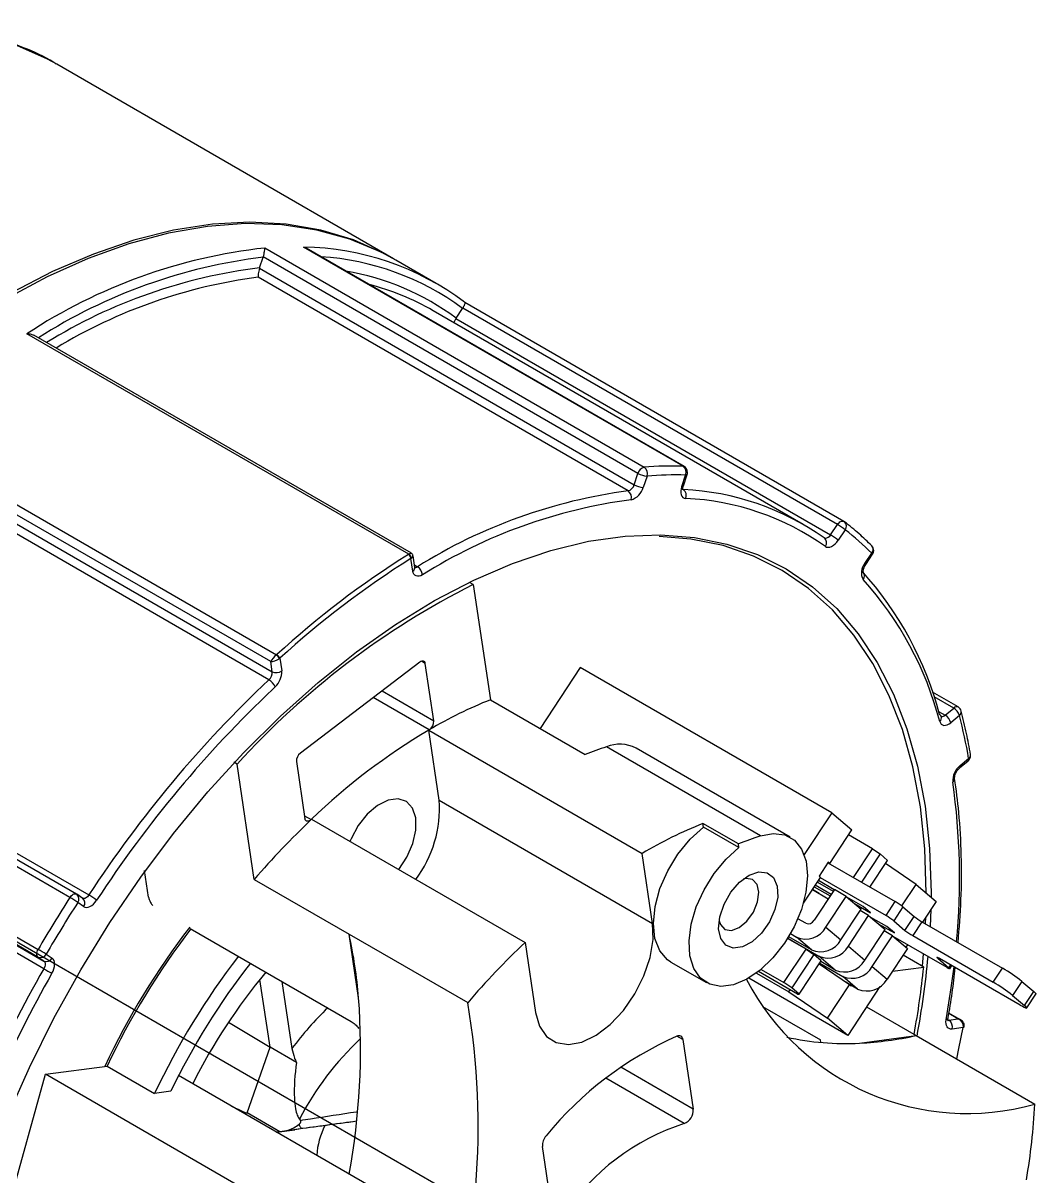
# Model space of a CAD drawing. Header units: millimetres. Extents: x 2517 to 4431, y 863 to 2540.
# Drawn here: x 3175.08 to 3193.2, y 1581.31 to 1601.94 of the extents above; entities that cross this region are included whole.
import ezdxf

# ---------------------------------------------------------------- set-up
doc = ezdxf.new("R2010")
doc.units = ezdxf.units.MM
doc.layers.add('实线', color=7, linetype='Continuous', lineweight=25)

msp = doc.modelspace()

# ---------------------------------------------------------------- linework, layer by layer
at = {"layer": '实线'}
for p, q in [((3181.7098, 1597.7259), (3175.6853, 1601.2038)), ((3179.4034, 1597.9181), (3186.1916, 1593.9993)), ((3186.8866, 1594.0168), (3180.0983, 1597.9356)), ((3186.907, 1594.0112), (3180.1435, 1597.9157)), ((3179.3124, 1597.5612), (3179.3765, 1597.7531)), ((3186.0815, 1593.8881), (3179.378, 1597.7579)), ((3182.4735, 1597.2851), (3181.7523, 1597.7015)), ((3179.3106, 1597.5553), (3186.0138, 1593.6856)), ((3185.9051, 1593.5744), (3179.2866, 1597.3952)), ((3182.8277, 1596.6653), (3182.9441, 1596.8393)), ((3189.6504, 1592.9738), (3182.9469, 1596.8437)), ((3189.7631, 1593.0315), (3182.9812, 1596.9466)), ((3189.0368, 1592.9766), (3182.4182, 1596.7974)), ((3182.8243, 1596.66), (3189.5275, 1592.7903)), ((3181.9812, 1592.4433), (3175.1509, 1596.3864)), ((3182.0271, 1592.4609), (3175.2751, 1596.3587)), ((3172.7839, 1594.587), (3179.6143, 1590.6439)), ((3179.5117, 1590.5238), (3172.8076, 1594.394)), ((3172.8361, 1594.2122), (3179.5386, 1590.3429)), ((3179.4798, 1590.2), (3172.8613, 1594.0208)), ((3186.0138, 1593.6856), (3186.0815, 1593.8881)), ((3186.2429, 1593.841), (3186.1752, 1593.6385)), ((3186.8642, 1593.6559), (3186.9319, 1593.8583)), ((3186.8932, 1593.6668), (3186.9608, 1593.8693)), ((3189.5275, 1592.7903), (3189.6504, 1592.9738)), ((3189.788, 1592.8786), (3189.6652, 1592.695)), ((3182.0539, 1592.1415), (3182.0203, 1592.3673)), ((3182.0878, 1592.2082), (3182.0566, 1592.4176)), ((3190.14, 1592.2785), (3190.2628, 1592.462)), ((3190.1549, 1592.2607), (3190.2777, 1592.4442)), ((3182.081, 1592.2536), (3182.138, 1592.2207)), ((3183.1349, 1591.9023), (3183.0692, 1591.9402)), ((3183.1349, 1591.9023), (3183.4417, 1589.8423)), ((3179.5386, 1590.3429), (3179.5117, 1590.5238)), ((3179.6737, 1590.5834), (3179.7073, 1590.3576)), ((3182.1797, 1590.5142), (3180.0426, 1588.8896)), ((3182.2768, 1590.4888), (3182.2062, 1590.5296)), ((3182.4291, 1589.4659), (3182.2768, 1590.4888)), ((3185.0493, 1590.417), (3184.3301, 1589.3294)), ((3189.5465, 1587.8208), (3185.0493, 1590.417)), ((3175.9193, 1586.308), (3169.1311, 1590.2267)), ((3176.0341, 1586.3687), (3169.33, 1590.2389)), ((3169.6403, 1590.1725), (3176.2588, 1586.3517)), ((3179.5896, 1590.0717), (3179.5482, 1590.033)), ((3182.3457, 1589.3044), (3181.3467, 1589.881)), ((3181.5035, 1590.0002), (3182.4291, 1589.4659)), ((3183.4417, 1589.8423), (3185.1388, 1588.8626)), ((3191.8072, 1589.7125), (3191.3514, 1589.9756)), ((3191.7289, 1589.6936), (3191.3781, 1589.8962)), ((3191.4598, 1589.6331), (3191.5758, 1589.5662)), ((3191.5758, 1589.5662), (3191.7289, 1589.6936)), ((3191.5099, 1589.5357), (3191.5096, 1589.5367)), ((3191.8321, 1589.5595), (3191.6789, 1589.4321)), ((3183.6813, 1580.4802), (3168.418, 1589.2915)), ((3168.5627, 1589.2982), (3175.3509, 1585.3795)), ((3182.3373, 1589.2995), (3186.1557, 1587.0952)), ((3182.5238, 1588.0476), (3182.3373, 1589.2995)), ((3175.348, 1585.242), (3168.6445, 1589.1118)), ((3168.7506, 1589.0392), (3175.4538, 1585.1694)), ((3188.2734, 1587.4086), (3185.5157, 1589.0006)), ((3188.8042, 1587.3828), (3186.0465, 1588.9748)), ((3175.452, 1585.0338), (3168.8335, 1588.8546)), ((3191.8435, 1588.666), (3191.9966, 1588.7934)), ((3178.9102, 1588.6908), (3178.8516, 1588.7247)), ((3179.2171, 1586.6308), (3178.9102, 1588.6908)), ((3179.972, 1588.7368), (3180.1244, 1587.7138)), ((3191.8354, 1588.6227), (3191.9885, 1588.7502)), ((3182.5238, 1588.0476), (3186.3421, 1585.8433)), ((3180.1165, 1587.7671), (3180.2341, 1587.6992)), ((3189.5465, 1587.8208), (3189.0525, 1587.0738)), ((3189.5465, 1587.8208), (3189.9069, 1587.5149)), ((3180.2421, 1587.7068), (3184.0605, 1585.5024)), ((3187.8785, 1587.2634), (3187.2421, 1587.6308)), ((3187.2519, 1587.565), (3187.2421, 1587.6308)), ((3187.8883, 1587.1977), (3187.2519, 1587.565)), ((3189.5112, 1586.9165), (3189.9069, 1587.5149)), ((3190.276, 1587.1786), (3189.8479, 1587.4257)), ((3187.8883, 1587.1977), (3187.8785, 1587.2634)), ((3189.9358, 1586.6641), (3190.276, 1587.1786)), ((3190.276, 1587.1786), (3190.4142, 1587.0843)), ((3186.3421, 1585.8433), (3186.1557, 1587.0952)), ((3189.4845, 1586.9391), (3189.3197, 1586.6898)), ((3189.4776, 1586.9286), (3190.6835, 1586.2325)), ((3189.5112, 1586.9165), (3189.4845, 1586.9391)), ((3189.4955, 1586.9183), (3189.5112, 1586.9165)), ((3190.4142, 1587.0843), (3190.081, 1586.5803)), ((3190.2318, 1586.4933), (3190.5477, 1586.971)), ((3190.4142, 1587.0843), (3190.5477, 1586.971)), ((3191.055, 1586.5404), (3190.5092, 1586.9128)), ((3177.3252, 1586.3148), (3177.2549, 1586.7871)), ((3179.2171, 1586.6308), (3180.9142, 1585.6511)), ((3188.0138, 1586.6451), (3187.9611, 1586.6328)), ((3189.0415, 1586.2061), (3189.3464, 1586.6671)), ((3189.2354, 1586.4993), (3189.5201, 1586.3349)), ((3189.5375, 1586.3612), (3189.2528, 1586.5255)), ((3189.2909, 1586.5832), (3189.5756, 1586.4188)), ((3189.593, 1586.4451), (3189.3082, 1586.6094)), ((3189.3197, 1586.6898), (3189.3464, 1586.6671)), ((3189.3429, 1586.6619), (3190.5186, 1585.9832)), ((3190.8003, 1586.1552), (3191.055, 1586.5404)), ((3191.055, 1586.5404), (3191.4154, 1586.2345)), ((3176.1478, 1586.2912), (3176.042, 1586.3637)), ((3189.3223, 1586.3767), (3189.2007, 1586.4468)), ((3189.2007, 1586.4468), (3189.4855, 1586.2825)), ((3189.5947, 1586.4477), (3189.232, 1585.8991)), ((3189.4441, 1585.7767), (3189.8068, 1586.3252)), ((3189.8068, 1586.3252), (3189.5947, 1586.4477)), ((3189.8068, 1586.3252), (3190.0738, 1586.0986)), ((3190.1068, 1586.1485), (3189.82, 1586.314)), ((3176.1648, 1586.1432), (3176.059, 1586.2158)), ((3189.7111, 1585.5501), (3190.0738, 1586.0986)), ((3189.9535, 1586.2007), (3190.2403, 1586.0352)), ((3190.2403, 1586.0352), (3190.1068, 1586.1485)), ((3190.5186, 1585.9832), (3190.6835, 1586.2325)), ((3190.8217, 1586.1382), (3190.6569, 1585.8889)), ((3190.8217, 1586.1382), (3191.022, 1585.9683)), ((3191.4154, 1586.2345), (3191.1724, 1585.8669)), ((3191.3201, 1586.0903), (3191.3087, 1585.7882)), ((3189.0812, 1585.8484), (3188.943, 1585.9282)), ((3189.8446, 1585.4368), (3190.2073, 1585.9853)), ((3190.2073, 1585.9853), (3190.0565, 1586.0724)), ((3190.2073, 1585.9853), (3190.501, 1585.736)), ((3190.534, 1585.7859), (3190.2472, 1585.9515)), ((3190.6569, 1585.8889), (3190.8571, 1585.7189)), ((3190.8571, 1585.7189), (3191.022, 1585.9683)), ((3191.2261, 1585.8359), (3191.231, 1585.9556)), ((3178.0681, 1585.7536), (3180.9531, 1584.0881)), ((3189.4441, 1585.7767), (3189.7111, 1585.5501)), ((3190.1383, 1585.1875), (3190.501, 1585.736)), ((3190.3807, 1585.8381), (3190.6675, 1585.6726)), ((3190.6345, 1585.6227), (3190.4837, 1585.7098)), ((3190.6675, 1585.6726), (3190.534, 1585.7859)), ((3191.1602, 1585.874), (3190.9954, 1585.6246)), ((3191.1602, 1585.874), (3192.6027, 1585.0412)), ((3180.9142, 1585.6511), (3183.0355, 1584.4265)), ((3181.0837, 1584.5127), (3180.9142, 1585.6511)), ((3184.0605, 1585.5024), (3184.2469, 1584.2506)), ((3189.089, 1585.3834), (3188.7584, 1585.5743)), ((3188.7617, 1585.5796), (3189.3168, 1585.2591)), ((3189.1833, 1585.3724), (3188.7781, 1585.6064)), ((3188.8099, 1585.6605), (3188.9163, 1585.5991)), ((3189.1833, 1585.3724), (3188.9163, 1585.5991)), ((3190.2718, 1585.0742), (3190.6345, 1585.6227)), ((3190.6345, 1585.6227), (3190.9015, 1585.3961)), ((3191.6133, 1585.0541), (3190.6477, 1585.6115)), ((3190.9954, 1585.6246), (3192.4379, 1584.7919)), ((3175.4954, 1585.2953), (3175.6013, 1585.2227)), ((3188.6933, 1584.785), (3189.089, 1585.3834)), ((3189.2272, 1585.2891), (3188.8316, 1584.6907)), ((3189.089, 1585.3834), (3189.2272, 1585.2891)), ((3189.3607, 1585.1758), (3189.2272, 1585.2891)), ((3189.6105, 1585.0099), (3189.3168, 1585.2591)), ((3189.8446, 1585.4368), (3190.1383, 1585.1875)), ((3190.9015, 1585.3961), (3190.5388, 1584.8476)), ((3191.1928, 1585.0634), (3190.8227, 1585.277)), ((3190.9052, 1585.4629), (3190.8756, 1585.4181)), ((3191.1693, 1585.0769), (3191.1903, 1585.2983)), ((3175.4538, 1585.1694), (3175.348, 1585.242)), ((3186.6679, 1585.152), (3187.3043, 1584.7846)), ((3188.9651, 1584.5774), (3189.3607, 1585.1758)), ((3189.868, 1584.7453), (3189.3222, 1585.1176)), ((3189.333, 1585.1339), (3189.744, 1584.8966)), ((3189.6105, 1585.0099), (3189.3503, 1585.1601)), ((3190.2718, 1585.0742), (3190.5388, 1584.8476)), ((3190.6318, 1584.9882), (3191.1928, 1585.0634)), ((3191.4511, 1585.2303), (3191.4445, 1585.2204)), ((3191.4445, 1585.2204), (3191.6447, 1585.0504)), ((3192.9185, 1584.384), (3191.476, 1585.2167)), ((3191.6447, 1585.0504), (3191.6777, 1585.1003)), ((3191.66, 1585.0332), (3191.697, 1585.0891)), ((3189.8328, 1583.841), (3188.0618, 1584.8633)), ((3188.1994, 1584.9542), (3188.7811, 1584.6184)), ((3188.9336, 1584.5811), (3188.2374, 1584.983)), ((3188.2845, 1585.021), (3188.6933, 1584.785)), ((3190.011, 1584.67), (3189.744, 1584.8966)), ((3192.4379, 1584.7919), (3192.6027, 1585.0412)), ((3179.4995, 1583.6311), (3179.3189, 1584.8436)), ((3179.7126, 1584.8043), (3179.8907, 1583.6085)), ((3188.8316, 1584.6907), (3188.6933, 1584.785)), ((3188.7811, 1584.6184), (3188.8054, 1584.6551)), ((3188.9651, 1584.5774), (3188.8316, 1584.6907)), ((3189.4724, 1584.1469), (3189.868, 1584.7453)), ((3190.011, 1584.67), (3189.7989, 1584.7924)), ((3190.4097, 1584.7134), (3189.8328, 1583.841)), ((3189.8947, 1584.7226), (3189.868, 1584.7453)), ((3189.8947, 1584.7226), (3189.9017, 1584.7331)), ((3192.9483, 1584.8054), (3192.7835, 1584.5561)), ((3192.9483, 1584.8054), (3193.1619, 1584.6242)), ((3188.7811, 1584.6184), (3189.4724, 1584.1469)), ((3188.9336, 1584.5811), (3188.9651, 1584.5774)), ((3192.7835, 1584.5561), (3192.9971, 1584.3748)), ((3192.9971, 1584.3748), (3193.1619, 1584.6242)), ((3193.0352, 1584.3318), (3193.2001, 1584.5812)), ((3188.3085, 1584.3602), (3189.3483, 1583.76)), ((3190.1702, 1584.3512), (3191.0586, 1583.8383)), ((3191.8056, 1584.1349), (3191.6411, 1584.2299)), ((3191.8524, 1584.1198), (3191.6428, 1584.2408)), ((3178.7537, 1584.0751), (3179.4995, 1583.6311)), ((3189.8328, 1583.841), (3189.4724, 1584.1469)), ((3191.626, 1584.1242), (3191.6448, 1584.1133)), ((3191.6448, 1584.1133), (3191.8056, 1584.1349)), ((3186.8848, 1583.7661), (3186.779, 1583.8271)), ((3190.0467, 1583.7027), (3191.0586, 1583.8383)), ((3191.0586, 1583.8383), (3193.1799, 1582.6137)), ((3191.8999, 1583.9822), (3191.6992, 1583.9553)), ((3179.0872, 1582.4585), (3179.4995, 1583.6311)), ((3179.9697, 1583.3597), (3179.4995, 1583.6311)), ((3186.8848, 1583.7661), (3187.0699, 1582.5236)), ((3189.3494, 1583.716), (3189.3483, 1583.76)), ((3175.4837, 1583.1454), (3176.5864, 1583.2932)), ((3176.5864, 1583.2932), (3177.4349, 1582.8033)), ((3187.0699, 1582.5236), (3185.7731, 1583.2722)), ((3174.4194, 1579.3293), (3175.4837, 1583.1454)), ((3179.9809, 1580.5492), (3175.4837, 1583.1454)), ((3181.8822, 1580.804), (3177.8639, 1583.1237)), ((3186.9083, 1582.2663), (3185.5074, 1583.075)), ((3177.7237, 1582.842), (3177.4349, 1582.8033)), ((3179.6738, 1582.1199), (3179.0872, 1582.4585)), ((3180.0828, 1582.1755), (3179.7574, 1582.1313)), ((3180.0241, 1582.3441), (3180.0422, 1582.322)), ((3179.6168, 1582.1118), (3179.9453, 1582.1558)), ((3179.7574, 1582.1313), (3179.6738, 1582.1199)), ((3184.5556, 1580.6123), (3184.3706, 1581.8548))]:
    msp.add_line(p, q, dxfattribs=at)
at = {"layer": '实线', "flags": 128}
for points in [[(3175.6853, 1601.2038), (3175.5208, 1601.2944), (3174.9685, 1601.5402)], [(3181.7523, 1597.7015), (3181.4871, 1597.8433), (3180.928, 1598.0761), (3180.3345, 1598.2393), (3179.7099, 1598.332), (3179.0577, 1598.3535), (3178.3816, 1598.3038), (3177.6853, 1598.1832), (3176.9728, 1597.9924), (3176.248, 1597.7323), (3175.515, 1597.4045), (3174.7778, 1597.0108)], [(3181.731, 1597.7136), (3181.5454, 1597.8165), (3180.993, 1598.0623), (3180.4057, 1598.2386), (3179.7867, 1598.3445), (3179.1394, 1598.3794), (3178.4675, 1598.343), (3177.7747, 1598.2357), (3177.0649, 1598.0579), (3176.3421, 1597.8107), (3175.6103, 1597.4955), (3174.8736, 1597.114)], [(3186.8866, 1594.0168), (3186.9001, 1594.0144), (3186.907, 1594.0112)], [(3186.9608, 1593.8693), (3186.9601, 1593.8676), (3186.9547, 1593.8628), (3186.9452, 1593.8596), (3186.9319, 1593.8583)], [(3186.8642, 1593.6559), (3186.8532, 1593.6147), (3186.848, 1593.5752), (3186.8488, 1593.5387), (3186.8557, 1593.5065), (3186.8684, 1593.4798), (3186.8863, 1593.4595), (3186.909, 1593.4463), (3186.9354, 1593.4408)], [(3186.8932, 1593.6668), (3186.8924, 1593.6652), (3186.887, 1593.6603), (3186.8775, 1593.6572), (3186.8642, 1593.6559)], [(3189.6504, 1592.9738), (3189.664, 1592.9919), (3189.679, 1593.0076), (3189.695, 1593.0204), (3189.7112, 1593.0297), (3189.7271, 1593.0354), (3189.7422, 1593.0371), (3189.7558, 1593.0348), (3189.7631, 1593.0315)], [(3174.7973, 1582.3722), (3175.1932, 1583.2673), (3175.633, 1584.1501), (3176.1141, 1585.015), (3176.6333, 1585.8568), (3177.1877, 1586.6704), (3177.7738, 1587.4507), (3178.3879, 1588.193), (3179.0265, 1588.8928), (3179.6855, 1589.5458), (3180.3609, 1590.148), (3181.0486, 1590.6957), (3181.7444, 1591.1855), (3182.4441, 1591.6145), (3183.1433, 1591.9801), (3183.8378, 1592.28), (3184.5233, 1592.5123), (3185.1957, 1592.6757), (3185.8508, 1592.7691), (3186.4847, 1592.7921), (3187.0934, 1592.7443), (3187.6732, 1592.6262), (3188.2206, 1592.4385), (3188.7323, 1592.1823), (3189.2051, 1591.8591), (3189.6361, 1591.471), (3190.0226, 1591.0203), (3190.3625, 1590.5098), (3190.6534, 1589.9426), (3190.8937, 1589.3221), (3191.082, 1588.6522), (3191.2169, 1587.937), (3191.2978, 1587.1808), (3191.3241, 1586.3882), (3191.3238, 1586.3123)], [(3191.2393, 1586.3841), (3191.2393, 1586.3883), (3191.2131, 1587.1771), (3191.1326, 1587.9297), (3190.9982, 1588.6416), (3190.8109, 1589.3083), (3190.5717, 1589.9258), (3190.2822, 1590.4903), (3189.944, 1590.9984), (3189.5592, 1591.447), (3189.1303, 1591.8333), (3188.6597, 1592.1549), (3188.1505, 1592.4099), (3187.6056, 1592.5968), (3187.0286, 1592.7143), (3186.4589, 1592.7609)], [(3189.5275, 1592.7903), (3189.5141, 1592.7725), (3189.4993, 1592.7569), (3189.4835, 1592.7442), (3189.4675, 1592.7348), (3189.4517, 1592.729), (3189.4368, 1592.727), (3189.4232, 1592.729), (3189.4148, 1592.7327)], [(3189.433, 1592.5841), (3189.4565, 1592.5724), (3189.4837, 1592.5685), (3189.5136, 1592.5724), (3189.5451, 1592.584), (3189.5772, 1592.6028), (3189.6086, 1592.6282), (3189.6383, 1592.6594), (3189.6652, 1592.695)], [(3190.1549, 1592.2607), (3190.155, 1592.261), (3190.1537, 1592.2645), (3190.1487, 1592.2704), (3190.14, 1592.2785)], [(3190.2777, 1592.4442), (3190.2778, 1592.4446), (3190.2766, 1592.448), (3190.2715, 1592.4539), (3190.2628, 1592.462)], [(3182.2242, 1592.0745), (3182.194, 1592.0597), (3182.1647, 1592.0515), (3182.1372, 1592.0502), (3182.1123, 1592.0559), (3182.091, 1592.0684), (3182.0738, 1592.0872), (3182.0613, 1592.1119), (3182.0539, 1592.1415)], [(3182.2768, 1590.4888), (3182.2726, 1590.505), (3182.2653, 1590.5181), (3182.2553, 1590.5276), (3182.2428, 1590.5332), (3182.2285, 1590.5346), (3182.2128, 1590.5318), (3182.1963, 1590.525), (3182.1797, 1590.5142)], [(3191.479, 1589.4549), (3191.4905, 1589.4271), (3191.5075, 1589.4055), (3191.5293, 1589.3909), (3191.5551, 1589.3839), (3191.5841, 1589.3847), (3191.6151, 1589.3932), (3191.6471, 1589.4092), (3191.6789, 1589.4321)], [(3181.801, 1586.8068), (3181.9459, 1587.0266), (3182.0516, 1587.2696), (3182.1061, 1587.5109), (3182.1047, 1587.7291), (3182.0475, 1587.9049), (3181.9394, 1588.0226), (3181.7902, 1588.0717), (3181.6131, 1588.048), (3181.4239, 1587.9535), (3181.2392, 1587.7966), (3181.0757, 1587.5912), (3180.9477, 1587.3556), (3180.9289, 1587.3103)], [(3180.2341, 1587.6992), (3180.2163, 1587.6847), (3180.198, 1587.6744), (3180.1802, 1587.6689), (3180.1638, 1587.6684), (3180.1493, 1587.673), (3180.1376, 1587.6824), (3180.1292, 1587.6963), (3180.1244, 1587.7138)], [(3186.6679, 1585.152), (3186.6076, 1585.193), (3186.4705, 1585.3534), (3186.3854, 1585.5742), (3186.3572, 1585.8433), (3186.3872, 1586.1457), (3186.474, 1586.4649), (3186.6126, 1586.7834), (3186.7954, 1587.0836), (3187.0125, 1587.349), (3187.2519, 1587.565)], [(3188.2734, 1587.4086), (3188.5019, 1587.4525), (3188.7074, 1587.4258), (3188.8791, 1587.3299), (3189.0083, 1587.1697), (3189.0883, 1586.9534), (3189.1149, 1586.6923), (3189.0868, 1586.3998), (3189.0055, 1586.091), (3188.8751, 1585.7818), (3188.7023, 1585.4882), (3188.4961, 1585.2253), (3188.2671, 1585.0067), (3188.0272, 1584.8437), (3187.7886, 1584.7446), (3187.5637, 1584.7146), (3187.3642, 1584.7552), (3187.2002, 1584.8643), (3187.0803, 1585.0364), (3187.0106, 1585.2625), (3186.9948, 1585.5309), (3187.0336, 1585.8279), (3187.1251, 1586.138), (3187.2645, 1586.4454), (3187.4446, 1586.7341), (3187.6562, 1586.9892), (3187.8883, 1587.1977)], [(3188.2443, 1586.7652), (3188.3948, 1586.7498), (3188.5083, 1586.6622), (3188.5727, 1586.512), (3188.5808, 1586.3153), (3188.532, 1586.0936), (3188.4313, 1585.8707), (3188.2898, 1585.671), (3188.1227, 1585.516), (3187.9483, 1585.4225), (3187.7853, 1585.4006), (3187.6514, 1585.4528), (3187.5613, 1585.5734), (3187.5245, 1585.7492), (3187.5451, 1585.9613), (3187.6209, 1586.1867), (3187.7437, 1586.4009), (3187.9001, 1586.5807), (3188.0732, 1586.7067), (3188.2443, 1586.7652)], [(3187.5321, 1585.8898), (3187.5551, 1585.8221), (3187.6363, 1585.7363), (3187.7553, 1585.7183), (3187.894, 1585.7708), (3188.0312, 1585.8859), (3188.1461, 1586.046), (3188.2212, 1586.2268), (3188.245, 1586.4007), (3188.214, 1586.5412), (3188.1328, 1586.6271), (3188.0138, 1586.6451), (3188.0138, 1586.6451)], [(3175.9193, 1586.308), (3175.9327, 1586.3263), (3175.9475, 1586.3424), (3175.9633, 1586.3557), (3175.9796, 1586.3657), (3175.9956, 1586.3719), (3176.0108, 1586.3743), (3176.0247, 1586.3726), (3176.0341, 1586.3687)], [(3176.2588, 1586.3517), (3176.2455, 1586.3337), (3176.2307, 1586.318), (3176.215, 1586.3051), (3176.199, 1586.2955), (3176.1832, 1586.2894), (3176.1682, 1586.2872), (3176.1545, 1586.2889), (3176.1452, 1586.2928)], [(3176.1648, 1586.1432), (3176.1886, 1586.1321), (3176.216, 1586.1287), (3176.246, 1586.1331), (3176.2776, 1586.1452), (3176.3097, 1586.1645), (3176.341, 1586.1903), (3176.3706, 1586.2217), (3176.3972, 1586.2577)], [(3184.2469, 1584.2506), (3184.3171, 1584.0071), (3184.444, 1583.8241), (3184.6204, 1583.7122), (3184.836, 1583.6778), (3185.0782, 1583.723), (3185.333, 1583.8451), (3185.5855, 1584.0371), (3185.8212, 1584.2878), (3186.0262, 1584.5826), (3186.1887, 1584.9044), (3186.2993, 1585.2344), (3186.3514, 1585.5536), (3186.3421, 1585.8433)], [(3175.348, 1585.242), (3175.3382, 1585.2513), (3175.3311, 1585.2641), (3175.3269, 1585.2797), (3175.3258, 1585.2977), (3175.3277, 1585.3175), (3175.3327, 1585.3382), (3175.3405, 1585.3591), (3175.3509, 1585.3795)], [(3175.4538, 1585.1694), (3175.4635, 1585.1602), (3175.4706, 1585.1477), (3175.4748, 1585.1323), (3175.4761, 1585.1146), (3175.4743, 1585.0952), (3175.4696, 1585.0748), (3175.462, 1585.0541), (3175.452, 1585.0338)], [(3175.5976, 1584.9515), (3175.6177, 1584.992), (3175.6328, 1585.0334), (3175.6422, 1585.0742), (3175.6458, 1585.113), (3175.6432, 1585.1485), (3175.6348, 1585.1793), (3175.6206, 1585.2043), (3175.6013, 1585.2227)], [(3191.4445, 1585.2204), (3191.4357, 1585.2283), (3191.4305, 1585.234), (3191.4291, 1585.2373), (3191.4316, 1585.2381), (3191.4378, 1585.2363), (3191.4475, 1585.232), (3191.4604, 1585.2254), (3191.476, 1585.2167)], [(3191.5946, 1584.1216), (3191.6855, 1584.6892), (3191.7346, 1585.0674)], [(3191.6133, 1585.0541), (3191.6288, 1585.0454), (3191.6417, 1585.0388), (3191.6514, 1585.0345), (3191.6577, 1585.0327), (3191.6601, 1585.0335), (3191.6587, 1585.0368), (3191.6535, 1585.0425), (3191.6447, 1585.0504)], [(3193.1619, 1584.6242), (3193.1839, 1584.6044), (3193.1969, 1584.5901), (3193.2004, 1584.5819), (3193.2001, 1584.5812)], [(3192.9185, 1584.384), (3192.9573, 1584.3623), (3192.9895, 1584.3458), (3193.0138, 1584.335), (3193.0294, 1584.3306), (3193.0355, 1584.3325), (3193.032, 1584.3408), (3193.0191, 1584.3551), (3192.9971, 1584.3748)], [(3191.6992, 1583.9553), (3191.672, 1583.955), (3191.6476, 1583.9617), (3191.6268, 1583.9751), (3191.6103, 1583.9948), (3191.5985, 1584.0201), (3191.5918, 1584.0504), (3191.5905, 1584.0846), (3191.5946, 1584.1216)], [(3191.7825, 1583.4204), (3191.8233, 1583.6058), (3191.8999, 1583.9822)], [(3180.0828, 1582.1755), (3180.0739, 1582.1758), (3180.0649, 1582.1791), (3180.056, 1582.1854), (3180.0473, 1582.1944), (3180.0391, 1582.2059), (3180.0315, 1582.2196), (3180.0249, 1582.2353), (3180.0193, 1582.2524)]]:
    msp.add_lwpolyline(points, dxfattribs=at)
at = {"layer": '实线'}
for centre, radius, start, end in [((3180.4816, 1588.2559), 9.7221, 96.36746, 123.25086), ((3180.0219, 1593.0194), 4.9168, 53.02351, 89.10902), ((3180.5303, 1588.2003), 9.6222, 96.88667, 122.53489), ((3180.0871, 1592.937), 4.8363, 53.79031, 86.18861), ((3180.4382, 1588.2296), 9.3992, 96.87934, 121.68315), ((3180.0651, 1592.9141), 4.6587, 53.63089, 80.25019), ((3180.4899, 1588.156), 9.3173, 97.42021, 121.14507), ((3180.1162, 1592.7924), 4.6195, 60.10952, 75.53749), ((3186.2324, 1593.8489), 0.1559, 105.15431, 165.44547), ((3186.6968, 1587.7389), 6.2808, 88.26848, 94.61334), ((3186.1106, 1593.8857), 0.1396, 341.33952, 54.53903), ((3186.8085, 1593.9088), 0.1333, 337.75157, 54.14032), ((3186.847, 1593.9073), 0.12, 0, 60.00269), ((3186.2603, 1594.2012), 0.3606, 240.26586, 267.22564), ((3186.7437, 1587.6343), 6.2269, 88.26854, 94.61326), ((3186.847, 1593.9073), 0.12, 341.52155, 0), ((3187.1274, 1584.2547), 9.3995, 97.47177, 122.06042), ((3185.8616, 1593.7257), 0.1574, 286.04408, 345.23538), ((3185.8235, 1593.4594), 0.1411, 342.19522, 54.64412), ((3185.8708, 1593.7188), 0.3148, 286.04402, 345.23539), ((3186.1927, 1593.9987), 0.3606, 240.26586, 267.22564), ((3186.8141, 1593.4925), 0.1319, 336.93021, 54.06013), ((3186.6747, 1588.862), 4.7423, 54.75309, 87.37944), ((3187.1692, 1584.1794), 9.3159, 97.47175, 122.06045), ((3186.7205, 1588.7456), 4.7001, 54.75313, 87.37941), ((3189.1405, 1592.0903), 1.0202, 50.59998, 60.01075), ((3189.7031, 1592.9276), 0.12, 52.54694, 60.00269), ((3189.7035, 1592.9442), 0.107, 322.15268, 47.26422), ((3189.3486, 1592.6489), 0.1064, 322.44788, 53.8049), ((3189.0176, 1591.9067), 1.0202, 50.60009, 60.01009), ((3186.8695, 1589.0728), 4.796, 44.96477, 52.5164), ((3190.178, 1592.511), 0.12, 0, 44.9993), ((3190.1848, 1592.5289), 0.1028, 319.36655, 40.62398), ((3190.178, 1592.511), 0.12, 326.20472, 0), ((3190.6058, 1578.6421), 16.2741, 122.02297, 132.46007), ((3190.6128, 1578.6288), 16.2043, 122.02304, 132.46002), ((3181.9254, 1592.3594), 0.0952, 4.73989, 57.65222), ((3181.9442, 1592.3654), 0.0862, 6.21161, 64.57943), ((3190.3302, 1592.1117), 0.253, 138.7533, 207.97407), ((3182.0164, 1592.2025), 0.0716, 301.59679, 4.57949), ((3182.0994, 1592.2764), 0.0677, 259.91684, 304.75808), ((3182.0376, 1592.063), 0.187, 3.53084, 57.50782), ((3185.5393, 1588.0227), 6.1367, 14.67732, 42.11858), ((3190.0261, 1592.0602), 0.105, 320.188, 37.54635), ((3189.686, 1578.9), 14.5594, 116.74107, 137.74197), ((3185.5953, 1587.9138), 6.0822, 14.67728, 42.11859), ((3179.5156, 1590.5223), 0.1567, 19.82968, 50.96231), ((3179.554, 1590.5387), 0.1277, 20.51006, 59.12646), ((3179.3599, 1590.3329), 0.179, 312.03805, 3.2094), ((3179.6108, 1590.4895), 0.1634, 243.77849, 306.2008), ((3179.3499, 1590.3376), 0.358, 312.03782, 3.20956), ((3194.0808, 1574.7067), 21.2892, 133.30188, 146.83924), ((3194.0786, 1574.703), 21.122, 133.46622, 146.83557), ((3179.3447, 1589.9731), 0.264, 21.92933, 59.22076), ((3186.5423, 1582.1386), 8.3042, 111.92353, 120.3552), ((3191.7814, 1589.6473), 0.07, 68.41178, 138.59747), ((3191.608, 1589.494), 0.2334, 16.31368, 58.81201), ((3191.7472, 1589.6085), 0.12, 14.63471, 60.00269), ((3191.7829, 1589.6247), 0.0817, 307.02801, 9.95294), ((3182.2505, 1589.4559), 0.1789, 302.12237, 3.20681), ((3191.442, 1589.5151), 0.0711, 22.40839, 61.5951), ((3191.4318, 1589.5188), 0.0794, 306.44215, 17.10027), ((3191.5198, 1589.6198), 0.0775, 260.57385, 316.20153), ((3191.4549, 1589.3665), 0.2334, 16.31278, 58.8129), ((3182.9771, 1587.2565), 9.1496, 9.67017, 14.57871), ((3188.224, 1579.3813), 11.5336, 120.69006, 133.79297), ((3187.723, 1582.3904), 6.969, 108.4651, 111.76552), ((3185.7536, 1588.4226), 0.625, 62.05624, 112.37257), ((3180.1519, 1588.7465), 0.1801, 127.36393, 183.08629), ((3191.9118, 1588.8424), 0.12, 309.76548, 0), ((3191.9574, 1588.7784), 0.042, 317.83252, 20.96673), ((3191.957, 1588.8552), 0.0734, 302.66042, 5.77766), ((3191.9118, 1588.8424), 0.12, 0, 9.72424), ((3192.0714, 1588.388), 0.3594, 129.34837, 183.22729), ((3191.8041, 1588.6509), 0.0422, 318.25632, 20.90778), ((3191.6744, 1588.4291), 0.0722, 301.84918, 3.38875), ((3179.6805, 1586.654), 12.1535, 354.62651, 8.10651), ((3180.4307, 1587.8936), 2.0987, 322.99365, 4.20965), ((3190.3138, 1577.0863), 14.6367, 133.52393, 139.30078), ((3190.372, 1579.9117), 8.3294, 112.07123, 120.41067), ((3190.486, 1580.7834), 6.9849, 108.46767, 111.91941), ((3196.19, 1573.2598), 24.1072, 147.23082, 149.81844), ((3175.2241, 1585.1031), 1.391, 53.11663, 60.01267), ((3175.9741, 1586.2647), 0.12, 55.57687, 60.00269), ((3175.972, 1586.2807), 0.1086, 323.2405, 49.8798), ((3176.0779, 1586.2082), 0.1086, 323.24102, 49.87961), ((3175.6872, 1585.3611), 1.1437, 51.62167, 60.01278), ((3196.1545, 1573.2804), 23.8988, 147.23081, 149.81853), ((3190.127, 1585.2683), 1.1133, 51.39036, 60.01158), ((3189.1286, 1585.9569), 0.1185, 246.41108, 330.78757), ((3189.9622, 1585.019), 1.1133, 51.39036, 60.01158), ((3191.7167, 1586.8382), 1.1133, 231.39055, 240.01139), ((3188.6714, 1577.598), 13.3946, 142.36163, 154.86382), ((3188.5916, 1577.6448), 13.2676, 142.37422, 154.80338), ((3189.0822, 1585.979), 0.4146, 246.41122, 330.78817), ((3191.5517, 1586.5888), 1.1132, 231.39007, 240.01212), ((3172.3184, 1583.7889), 8.7951, 4.72052, 12.22348), ((3194.1271, 1574.8867), 14.6298, 133.47919, 139.3017), ((3189.3492, 1585.7524), 0.4146, 246.41121, 330.78818), ((3175.3936, 1585.3465), 0.114, 246.41506, 333.32239), ((3165.0144, 1567.4732), 20.6755, 59.54047, 60.00399), ((3189.4827, 1585.6391), 0.4146, 246.41116, 330.78824), ((3175.4994, 1585.2739), 0.114, 246.41462, 333.32283), ((3189.4401, 1577.155), 13.2676, 142.37422, 154.80338), ((3189.0243, 1577.3948), 12.545, 141.93096, 154.26456), ((3189.7764, 1585.3898), 0.4146, 246.41116, 330.78819), ((3189.9099, 1585.2765), 0.4146, 246.41117, 330.78818), ((3176.1142, 1586.6069), 15.1574, 349.55969, 354.15537), ((3176.1055, 1586.6372), 15.2289, 349.37658, 354.77948), ((3194.9948, 1573.8986), 22.4926, 150.32611, 161.82598), ((3194.9667, 1573.9153), 22.2926, 150.3261, 161.82597), ((3180.0429, 1592.9857), 9.1819, 240.00033, 241.04409), ((3187.2063, 1578.4461), 10.1554, 140.02314, 153.50162), ((3190.1769, 1585.0499), 0.4146, 246.41115, 330.7882), ((3191.2118, 1582.6309), 2.7829, 51.38992, 60.01194), ((3191.969, 1586.897), 4.4512, 207.51725, 285.78563), ((3191.0468, 1582.3814), 2.783, 51.39011, 60.01176), ((3168.6449, 1583.5977), 12.4724, 349.67434, 4.20695), ((3184.6782, 1580.0202), 5.983, 133.88856, 143.14814), ((3170.2962, 1582.226), 12.9279, 340.60851, 9.79992), ((3191.5886, 1584.1626), 0.0414, 278.35735, 341.74748), ((3191.6372, 1584.158), 0.0453, 241.07277, 279.56455), ((3191.5623, 1583.9965), 0.143, 343.24644, 54.77651), ((3189.3516, 1578.0142), 6.3568, 113.87925, 140.60381), ((3186.8123, 1583.7627), 0.0726, 2.64219, 117.93558), ((3189.7393, 1589.8392), 6.1442, 272.86732, 282.3988), ((3191.8976, 1584.002), 0.0199, 276.61867, 340.56956), ((3191.9008, 1584.0141), 0.0184, 274.94242, 340.76415), ((3184.7853, 1579.8625), 5.3691, 133.06219, 152.4712), ((3189.784, 1588.4798), 4.7844, 257.43198, 273.14769), ((3181.9384, 1583.1689), 11.2552, 350.23652, 357.17214), ((3186.8152, 1582.5041), 0.2554, 291.37273, 4.36405), ((3181.6298, 1581.629), 1.2957, 152.42383, 177.0068), ((3188.1599, 1578.3832), 4.0799, 107.86595, 146.6171), ((3184.6326, 1581.8712), 0.2625, 137.45187, 183.58897)]:
    msp.add_arc(centre, radius, start, end, dxfattribs=at)
for centre, major_axis, ratio, start_param, end_param in [((3181.9421, 1592.3714), (0.0863, 0.0885), 0.2328981, 0.0632022, 0.8798562), ((3181.9421, 1592.3714), (0.1133, 0.0502), 0.3487355, 5.4318256, 6.1760262), ((3179.5955, 1590.5875), (0.0863, 0.0885), 0.2328981, 1.1234078, 2.5724283), ((3179.5955, 1590.5875), (0.1133, 0.0502), 0.3487355, 3.7392534, 5.1882739), ((3191.7752, 1584.0258), (0.1159, -0.0646), 0.8465972, 0.3232523, 1.7722728), ((3191.7752, 1584.0258), (0.1194, 0.0456), 0.837344, 0.5750376, 1.0164038), ((3174.3016, 1585.264), (4.7854, -2.8059), 0.0205473, 5.9516158, 6.287183), ((3180.8073, 1582.2696), (4.0381, 0.5491), 0.0008571, 1.5109313, 1.7858003), ((3179.7186, 1582.1211), (5.5413, 0.7535), 0.0008514, 1.3283228, 1.5049149), ((3179.734, 1582.1279), (0.1943, 0.0264), 0.0008578, 1.8859826, 2.2215498)]:
    msp.add_ellipse(centre, major_axis=major_axis, ratio=ratio, start_param=start_param, end_param=end_param, dxfattribs=at)
for points, knots in [([(3175.6754, 1601.2063), (3175.6608, 1601.2158), (3175.4772, 1601.3344), (3175.0917, 1601.5058), (3174.5215, 1601.714), (3173.9205, 1601.853), (3173.2957, 1601.9304), (3172.6479, 1601.9436), (3171.9799, 1601.8926), (3171.2948, 1601.7768), (3170.5959, 1601.5965), (3169.8873, 1601.3524), (3169.1728, 1601.0458), (3168.4567, 1600.6785), (3167.7428, 1600.2529), (3167.0348, 1599.7716), (3166.3364, 1599.2375), (3165.6507, 1598.6534), (3164.981, 1598.0227), (3164.3303, 1597.3486), (3163.7016, 1596.6344), (3163.0978, 1595.8837), (3162.5215, 1595.1003), (3161.9755, 1594.2879), (3161.4624, 1593.4505), (3160.9845, 1592.592), (3160.5443, 1591.7167), (3160.1437, 1590.8286), (3159.7849, 1589.932), (3159.4696, 1589.0312), (3159.1995, 1588.1302), (3158.9761, 1587.2333), (3158.8008, 1586.3446), (3158.6748, 1585.4684), (3158.599, 1584.6086), (3158.5745, 1583.7693), (3158.6018, 1582.9546), (3158.6816, 1582.1688), (3158.814, 1581.416), (3158.999, 1580.7008), (3159.236, 1580.0276), (3159.5236, 1579.4009), (3159.86, 1578.8246), (3160.2427, 1578.303), (3160.6675, 1577.8369), (3161.1354, 1577.4362), (3161.4857, 1577.178), (3161.6886, 1577.0721), (3161.7122, 1577.0598)], [0, 0, 0, 0, 0.0018725, 0.0234311, 0.0449803, 0.0665986, 0.0883635, 0.1103288, 0.1325186, 0.1549272, 0.1775256, 0.2002712, 0.2231181, 0.2460253, 0.2689601, 0.2918955, 0.3148171, 0.3377181, 0.3605962, 0.3834514, 0.4062859, 0.4291027, 0.4519056, 0.4746986, 0.497486, 0.5202722, 0.5430613, 0.5658567, 0.5886631, 0.611485, 0.6343267, 0.6571926, 0.6800862, 0.7030105, 0.7259666, 0.7489535, 0.771966, 0.7949933, 0.8180089, 0.8409811, 0.8638672, 0.8866169, 0.9091792, 0.9315138, 0.9536039, 0.9754646, 0.997144, 1, 1, 1, 1]), ([(3179.378, 1597.7579), (3179.3884, 1597.7931), (3179.396, 1597.8306), (3179.404, 1597.8862), (3179.4048, 1597.906), (3179.4034, 1597.9181)], [0, 0, 0, 0, 0.5, 0.5, 1, 1, 1, 1]), ([(3180.0983, 1597.9356), (3180.0989, 1597.9354), (3180.113, 1597.9308), (3180.1294, 1597.9259), (3180.1418, 1597.9161), (3180.1431, 1597.9151)], [0, 0, 0, 0, 0.0339883, 0.8979172, 1, 1, 1, 1]), ([(3179.3106, 1597.5553), (3179.3005, 1597.5202), (3179.2933, 1597.483), (3179.2858, 1597.4277), (3179.2851, 1597.4077), (3179.2866, 1597.3952)], [0, 0, 0, 0, 0.5, 0.5, 1, 1, 1, 1]), ([(3182.9809, 1596.9459), (3182.9823, 1596.9449), (3182.9868, 1596.9419), (3182.9856, 1596.9256), (3182.9764, 1596.8989), (3182.9634, 1596.8714), (3182.9524, 1596.8529), (3182.9469, 1596.8437)], [0, 0, 0, 0, 0.1534237, 0.4641487, 0.6894, 0.8442649, 1, 1, 1, 1]), ([(3182.8243, 1596.66), (3182.8189, 1596.6507), (3182.8081, 1596.6321), (3182.7953, 1596.6046), (3182.7913, 1596.5912), (3182.789, 1596.5833)], [0, 0, 0, 0, 0.2951583, 0.5886239, 1, 1, 1, 1]), ([(3175.1509, 1596.3864), (3175.1515, 1596.3864), (3175.1581, 1596.3865), (3175.1884, 1596.3859), (3175.2325, 1596.3801), (3175.2635, 1596.3634), (3175.2745, 1596.3575)], [0, 0, 0, 0, 0.0130177, 0.1511757, 0.6972855, 1, 1, 1, 1]), ([(3186.8849, 1593.5932), (3186.8844, 1593.5942), (3186.8835, 1593.5961), (3186.882, 1593.6185), (3186.8862, 1593.6443), (3186.8915, 1593.6614), (3186.8932, 1593.6668)], [0, 0, 0, 0, 0.2821225, 0.5746916, 0.8662222, 1, 1, 1, 1]), ([(3190.2628, 1592.5958), (3190.1885, 1592.6679), (3190.0324, 1592.8193), (3189.8642, 1592.9529), (3189.7761, 1593.0228)], [0, 0, 0, 0, 0.4764064, 1, 1, 1, 1]), ([(3182.0562, 1592.4156), (3182.0561, 1592.4174), (3182.056, 1592.4266), (3182.0481, 1592.4421), (3182.0368, 1592.4559), (3182.0277, 1592.46), (3182.0257, 1592.461)], [0, 0, 0, 0, 0.0986509, 0.4780452, 0.8812739, 1, 1, 1, 1]), ([(3182.0886, 1592.2036), (3182.0887, 1592.2032), (3182.0888, 1592.2028), (3182.088, 1592.2069), (3182.0878, 1592.2082)], [0, 0, 0, 0, 0.6955619, 1, 1, 1, 1]), ([(3190.1126, 1592.1197), (3190.1128, 1592.1195), (3190.1142, 1592.1175), (3190.1105, 1592.1264), (3190.1108, 1592.1491), (3190.1172, 1592.1832), (3190.1318, 1592.2228), (3190.1473, 1592.2482), (3190.1549, 1592.2607)], [0, 0, 0, 0, 0.03303476, 0.21609468, 0.39982081, 0.58968186, 0.79865377, 1, 1, 1, 1]), ([(3192.0301, 1588.8627), (3192.0072, 1588.9888), (3191.9591, 1589.2536), (3191.8962, 1589.5065), (3191.8633, 1589.6388)], [0, 0, 0, 0, 0.4763865, 1, 1, 1, 1]), ([(3191.7463, 1588.4348), (3191.7458, 1588.4404), (3191.7447, 1588.452), (3191.7495, 1588.4844), (3191.7626, 1588.5237), (3191.7849, 1588.5662), (3191.8115, 1588.6011), (3191.8285, 1588.6165), (3191.8354, 1588.6227)], [0, 0, 0, 0, 0.1520934, 0.3105359, 0.4843587, 0.673048, 0.8680874, 1, 1, 1, 1]), ([(3191.8088, 1585.4995), (3191.8288, 1585.7554), (3191.8704, 1586.2868), (3191.8715, 1587.0624), (3191.833, 1587.7879), (3191.7734, 1588.233), (3191.7463, 1588.4348)], [0, 0, 0, 0, 0.2472324, 0.5132874, 0.7793825, 1, 1, 1, 1]), ([(3177.3252, 1586.3148), (3177.3295, 1586.2966), (3177.338, 1586.2602), (3177.366, 1586.2048), (3177.3909, 1586.1744), (3177.4011, 1586.1621)], [0, 0, 0, 0, 0.3721693, 0.7448127, 1, 1, 1, 1]), ([(3191.6279, 1584.1496), (3191.6541, 1584.3002), (3191.7072, 1584.6053), (3191.7406, 1584.9033), (3191.7575, 1585.0542)], [0, 0, 0, 0, 0.4936159, 1, 1, 1, 1]), ([(3180.9531, 1584.0881), (3180.9756, 1584.0727), (3181.0207, 1584.0417), (3181.0689, 1583.9934), (3181.0882, 1583.9647), (3181.09, 1583.962)], [0, 0, 0, 0, 0.4757162, 0.950876, 1, 1, 1, 1]), ([(3191.6269, 1584.1076), (3191.6272, 1584.1072), (3191.6285, 1584.1052), (3191.6249, 1584.115), (3191.6253, 1584.1328), (3191.6274, 1584.1462), (3191.6279, 1584.1496)], [0, 0, 0, 0, 0.0982023, 0.4815528, 0.8676852, 1, 1, 1, 1]), ([(3191.9182, 1584.008), (3191.9178, 1584.0214), (3191.9171, 1584.0472), (3191.8978, 1584.082), (3191.8763, 1584.1061), (3191.8588, 1584.1146), (3191.8538, 1584.117)], [0, 0, 0, 0, 0.2956961, 0.5680442, 0.8753345, 1, 1, 1, 1]), ([(3191.9157, 1583.9918), (3191.9164, 1583.995), (3191.9176, 1584.0004), (3191.9176, 1584.0059), (3191.9176, 1584.0081)], [0, 0, 0, 0, 0.6033588, 1, 1, 1, 1]), ([(3179.8907, 1583.6085), (3179.9027, 1583.552), (3179.9198, 1583.472), (3179.9584, 1583.3852), (3179.9697, 1583.3597)], [0, 0, 0, 0, 0.70614909, 1, 1, 1, 1]), ([(3179.9697, 1583.3597), (3179.9465, 1583.1437), (3179.9166, 1582.8658), (3179.9493, 1582.5507), (3179.9766, 1582.4216), (3180.0101, 1582.3669), (3180.0241, 1582.3441)], [0, 0, 0, 0, 0.6215499, 0.8001825, 0.9167766, 1, 1, 1, 1]), ([(3180.0422, 1582.322), (3180.1021, 1582.3312), (3180.4277, 1582.3815), (3180.7672, 1582.4338), (3181.0442, 1582.4764)], [0, 0, 0, 0, 0.1840214, 1, 1, 1, 1]), ([(3179.7574, 1582.1313), (3179.814, 1582.1466), (3179.9059, 1582.1714), (3179.9878, 1582.2299), (3180.0193, 1582.2524)], [0, 0, 0, 0, 0.6154014, 1, 1, 1, 1]), ([(3180.0193, 1582.2524), (3180.0256, 1582.2579), (3180.0355, 1582.2667), (3180.0455, 1582.2812), (3180.0497, 1582.2924), (3180.0507, 1582.3021), (3180.0489, 1582.3114), (3180.0454, 1582.3178), (3180.0428, 1582.3211), (3180.0422, 1582.322)], [0, 0, 0, 0, 0.3288163, 0.5166314, 0.6441521, 0.7419684, 0.8401062, 0.960517, 1, 1, 1, 1])]:
    msp.add_open_spline(points, degree=3, knots=knots, dxfattribs=at)
for points in [[(3179.378, 1597.7579), (3179.3775, 1597.7563), (3179.377, 1597.7547), (3179.3765, 1597.7531)], [(3179.3124, 1597.5612), (3179.3117, 1597.5592), (3179.3111, 1597.5573), (3179.3106, 1597.5553)], [(3182.9469, 1596.8437), (3182.946, 1596.8422), (3182.9451, 1596.8407), (3182.9441, 1596.8393)], [(3182.8277, 1596.6653), (3182.8265, 1596.6636), (3182.8254, 1596.6618), (3182.8243, 1596.66)], [(3181.9763, 1592.4399), (3181.9781, 1592.441), (3181.9797, 1592.4421), (3181.9812, 1592.4433)], [(3182.0203, 1592.3673), (3182.0237, 1592.3697), (3182.027, 1592.3722), (3182.0299, 1592.3747)], [(3179.6143, 1590.6439), (3179.6161, 1590.6453), (3179.6179, 1590.6468), (3179.6196, 1590.6483)], [(3179.6737, 1590.5834), (3179.6703, 1590.5806), (3179.6667, 1590.5779), (3179.663, 1590.5754)], [(3191.8999, 1583.9822), (3191.901, 1583.9866), (3191.9018, 1583.9911), (3191.9024, 1583.9957)]]:
    msp.add_open_spline(points, degree=3, dxfattribs=at)

doc.saveas('drawing.dxf')
